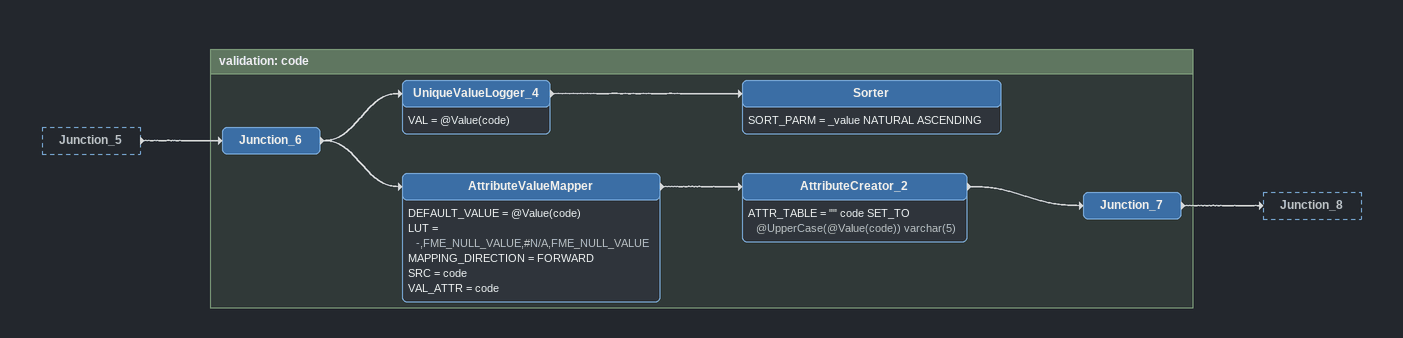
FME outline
Junction_5 [outside]
    -> Junction_6

Bookmark: validation: code
Junction_6
    -> UniqueValueLogger_4
    -> AttributeValueMapper
UniqueValueLogger_4
    VAL = @Value(code)
    -> Sorter
Sorter
    SORT_PARM = _value NATURAL ASCENDING
AttributeValueMapper
    DEFAULT_VALUE = @Value(code)
    LUT = -,FME_NULL_VALUE,#N/A,FME_NULL_VALUE
    MAPPING_DIRECTION = FORWARD
    SRC = code
    VAL_ATTR = code
    -> AttributeCreator_2
AttributeCreator_2
    ATTR_TABLE = "" code SET_TO @UpperCase(@Value(code)) varchar(5)
    -> Junction_7
Junction_7
    -> Junction_8
